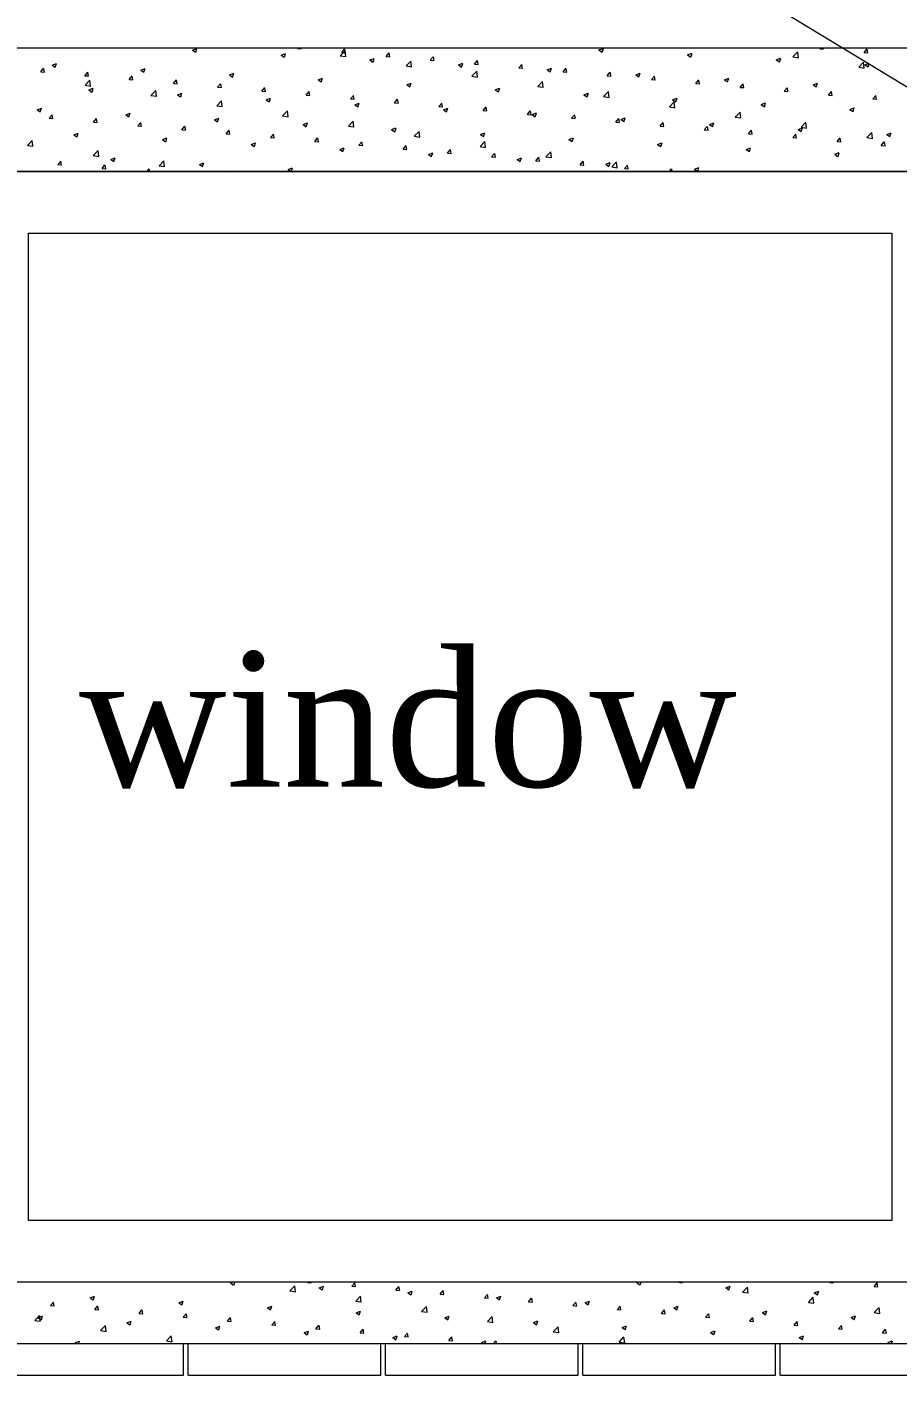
# Model space of a CAD drawing. Header units: metres. Extents: x -5144 to -5005, y 5368 to 5469.
# Drawn here: x -5127.277 to -5125.247, y 5372.801 to 5375.944 of the extents above; entities that cross this region are included whole.
import ezdxf

# ---------------------------------------------------------------- set-up
doc = ezdxf.new("R2010")
doc.units = ezdxf.units.M
doc.header["$MEASUREMENT"] = 0
doc.styles.add('stylus', font='times.ttf')

# ---------------------------------------------------------------- blocks, each defined once
blk = doc.blocks.new('A$C056461E0')
at = {"lineweight": 20}
for p, q in [((16.2386, 5.6799), (16.9496, 5.2482)), ((14.9515, 1.9884), (14.9515, 2.0689)), ((14.9635, 1.9884), (14.9635, 2.0689)), ((15.4627, 1.9884), (15.4627, 2.0689)), ((15.4747, 1.9884), (15.4747, 2.0689)), ((15.974, 1.9884), (15.974, 2.0689)), ((15.986, 1.9884), (15.986, 2.0689)), ((16.4852, 1.9884), (16.4852, 2.0689)), ((16.4972, 1.9884), (16.4972, 2.0689)), ((14.4522, 1.9884), (14.9515, 1.9884)), ((14.9635, 1.9884), (15.4627, 1.9884)), ((15.4747, 1.9884), (15.974, 1.9884)), ((15.986, 1.9884), (16.4852, 1.9884)), ((16.4972, 1.9884), (16.9965, 1.9884))]:
    blk.add_line(p, q, dxfattribs=at)
at = {"lineweight": 5}
for p, q in [((18.5025, 5.424), (12.8344, 5.424)), ((14.9752, 5.4188), (14.9864, 5.4231)), ((14.9752, 5.4188), (14.9832, 5.4135)), ((14.9834, 5.4133), (14.9866, 5.423)), ((15.2048, 5.4061), (15.216, 5.4103)), ((15.2472, 5.4228), (15.2483, 5.424)), ((15.2472, 5.4228), (15.2567, 5.4219)), ((15.2569, 5.4217), (15.2565, 5.424)), ((15.3577, 5.4042), (15.3701, 5.4172)), ((15.3618, 5.4127), (15.3695, 5.4219)), ((15.3618, 5.4127), (15.3713, 5.4119)), ((15.3715, 5.4117), (15.3697, 5.4217)), ((15.3721, 5.4018), (15.3703, 5.417)), ((15.4764, 5.4027), (15.4841, 5.4119)), ((15.4861, 5.4017), (15.4843, 5.4117)), ((16.0279, 5.4192), (16.0391, 5.4235)), ((16.0279, 5.4192), (16.0359, 5.4138)), ((16.036, 5.4137), (16.0393, 5.4233)), ((16.2575, 5.4064), (16.2687, 5.4107)), ((16.2656, 5.4009), (16.2689, 5.4105)), ((16.5301, 5.4012), (16.5425, 5.4141)), ((16.5445, 5.3988), (16.5427, 5.414)), ((16.6002, 5.4226), (16.6014, 5.424)), ((16.6002, 5.4226), (16.6097, 5.4218)), ((16.6099, 5.4216), (16.6095, 5.424)), ((16.7148, 5.4126), (16.7225, 5.4218)), ((16.7148, 5.4126), (16.7243, 5.4118)), ((16.7245, 5.4116), (16.7226, 5.4216)), ((14.6114, 5.3801), (14.6226, 5.3844)), ((14.6114, 5.3801), (14.6193, 5.3748)), ((14.6195, 5.3746), (14.6227, 5.3842)), ((15.2048, 5.4061), (15.2128, 5.4007)), ((15.213, 5.4005), (15.2162, 5.4102)), ((15.3577, 5.4042), (15.3719, 5.402)), ((15.4344, 5.3933), (15.4456, 5.3976)), ((15.4344, 5.3933), (15.4424, 5.3879)), ((15.4426, 5.3877), (15.4458, 5.3974)), ((15.4764, 5.4027), (15.4859, 5.4019)), ((15.5282, 5.3778), (15.5406, 5.3907)), ((15.5282, 5.3778), (15.5424, 5.3756)), ((15.5426, 5.3754), (15.5408, 5.3906)), ((15.591, 5.3927), (15.5987, 5.4019)), ((15.591, 5.3927), (15.6005, 5.3918)), ((15.6007, 5.3917), (15.5989, 5.4017)), ((15.6641, 5.3805), (15.6752, 5.3848)), ((15.6641, 5.3805), (15.672, 5.3751)), ((15.6722, 5.3749), (15.6754, 5.3846)), ((15.7056, 5.3827), (15.7133, 5.3918)), ((15.7056, 5.3827), (15.7151, 5.3818)), ((15.7153, 5.3816), (15.7135, 5.3917)), ((15.8202, 5.3726), (15.8279, 5.3818)), ((15.8299, 5.3716), (15.8281, 5.3816)), ((16.2575, 5.4064), (16.2655, 5.401)), ((16.4871, 5.3936), (16.4983, 5.3979)), ((16.4871, 5.3936), (16.4951, 5.3882)), ((16.4952, 5.3881), (16.4985, 5.3977)), ((16.5301, 5.4012), (16.5443, 5.399)), ((16.7006, 5.3747), (16.713, 5.3877)), ((16.715, 5.3723), (16.7132, 5.3875)), ((16.7167, 5.3808), (16.7279, 5.3851)), ((16.7167, 5.3808), (16.7247, 5.3754)), ((16.7249, 5.3753), (16.7281, 5.3849)), ((14.5818, 5.3627), (14.5895, 5.3719)), ((14.5818, 5.3627), (14.5913, 5.3619)), ((14.5915, 5.3617), (14.5897, 5.3717)), ((14.6964, 5.3527), (14.7041, 5.3619)), ((14.6964, 5.3527), (14.7059, 5.3519)), ((14.6968, 5.3279), (14.7093, 5.3409)), ((14.7061, 5.3517), (14.7043, 5.3617)), ((14.7112, 5.3255), (14.7094, 5.3407)), ((14.811, 5.3427), (14.8187, 5.3519)), ((14.811, 5.3427), (14.8205, 5.3418)), ((14.8207, 5.3417), (14.8189, 5.3517)), ((14.841, 5.3673), (14.8522, 5.3716)), ((14.841, 5.3673), (14.8489, 5.362)), ((14.8491, 5.3618), (14.8524, 5.3714)), ((14.9256, 5.3327), (14.9333, 5.3418)), ((14.9353, 5.3317), (14.9335, 5.3417)), ((15.0706, 5.3545), (15.0818, 5.3588)), ((15.0706, 5.3545), (15.0785, 5.3492)), ((15.0787, 5.349), (15.082, 5.3586)), ((15.3002, 5.3417), (15.3114, 5.346)), ((15.3002, 5.3417), (15.3082, 5.3364)), ((15.3083, 5.3362), (15.3116, 5.3459)), ((15.6987, 5.3513), (15.7112, 5.3643)), ((15.6987, 5.3513), (15.7129, 5.3491)), ((15.7131, 5.3489), (15.7113, 5.3641)), ((15.8202, 5.3726), (15.8297, 5.3718)), ((15.8937, 5.3677), (15.9049, 5.372)), ((15.8937, 5.3677), (15.9016, 5.3623)), ((15.9018, 5.3621), (15.905, 5.3718)), ((15.9348, 5.3626), (15.9425, 5.3718)), ((15.9348, 5.3626), (15.9443, 5.3618)), ((15.9445, 5.3616), (15.9426, 5.3716)), ((16.0494, 5.3526), (16.0571, 5.3618)), ((16.0494, 5.3526), (16.0589, 5.3517)), ((16.0591, 5.3516), (16.0572, 5.3616)), ((16.1233, 5.3549), (16.1345, 5.3592)), ((16.1233, 5.3549), (16.1312, 5.3495)), ((16.1314, 5.3493), (16.1346, 5.359)), ((16.164, 5.3425), (16.1717, 5.3517)), ((16.164, 5.3425), (16.1735, 5.3417)), ((16.1737, 5.3415), (16.1718, 5.3516)), ((16.2786, 5.3325), (16.2863, 5.3417)), ((16.2883, 5.3315), (16.2864, 5.3415)), ((16.3529, 5.3421), (16.3641, 5.3464)), ((16.3529, 5.3421), (16.3608, 5.3367)), ((16.361, 5.3365), (16.3642, 5.3462)), ((16.7006, 5.3747), (16.7148, 5.3725)), ((14.6968, 5.3279), (14.711, 5.3257)), ((14.7068, 5.3158), (14.7179, 5.3201)), ((14.7068, 5.3158), (14.7147, 5.3104)), ((14.7149, 5.3103), (14.7181, 5.3199)), ((14.8673, 5.3015), (14.8798, 5.3144)), ((14.8817, 5.2991), (14.88, 5.3143)), ((14.9256, 5.3327), (14.9351, 5.3318)), ((14.9364, 5.303), (14.9475, 5.3073)), ((14.9445, 5.2975), (14.9477, 5.3071)), ((15.0402, 5.3226), (15.0479, 5.3318)), ((15.0402, 5.3226), (15.0497, 5.3218)), ((15.0499, 5.3216), (15.0481, 5.3316)), ((15.1548, 5.3126), (15.1625, 5.3218)), ((15.1548, 5.3126), (15.1643, 5.3118)), ((15.1645, 5.3116), (15.1626, 5.3216)), ((15.2694, 5.3026), (15.2771, 5.3118)), ((15.2791, 5.3016), (15.2772, 5.3116)), ((15.5298, 5.3289), (15.541, 5.3332)), ((15.5298, 5.3289), (15.5378, 5.3236)), ((15.5379, 5.3234), (15.5412, 5.3331)), ((15.7594, 5.3161), (15.7706, 5.3204)), ((15.7594, 5.3161), (15.7674, 5.3108)), ((15.7675, 5.3106), (15.7708, 5.3203)), ((15.8692, 5.3249), (15.8817, 5.3378)), ((15.8692, 5.3249), (15.8834, 5.3227)), ((15.8836, 5.3225), (15.8818, 5.3377)), ((15.989, 5.3033), (16.0002, 5.3076)), ((15.9972, 5.2978), (16.0004, 5.3075)), ((16.0397, 5.2984), (16.0522, 5.3114)), ((16.0541, 5.296), (16.0524, 5.3112)), ((16.2786, 5.3325), (16.2881, 5.3317)), ((16.3932, 5.3225), (16.4009, 5.3317)), ((16.3932, 5.3225), (16.4027, 5.3217)), ((16.4029, 5.3215), (16.401, 5.3315)), ((16.5077, 5.3125), (16.5154, 5.3216)), ((16.5077, 5.3125), (16.5173, 5.3116)), ((16.5175, 5.3115), (16.5156, 5.3215)), ((16.5825, 5.3293), (16.5937, 5.3336)), ((16.5825, 5.3293), (16.5904, 5.3239)), ((16.5906, 5.3237), (16.5939, 5.3334)), ((16.6223, 5.3024), (16.63, 5.3116)), ((16.6321, 5.3014), (16.6302, 5.3115)), ((14.8673, 5.3015), (14.8815, 5.2993)), ((14.9364, 5.303), (14.9443, 5.2976)), ((15.0378, 5.275), (15.0503, 5.288)), ((15.0378, 5.275), (15.0521, 5.2728)), ((15.0522, 5.2726), (15.0505, 5.2878)), ((15.166, 5.2902), (15.1772, 5.2945)), ((15.166, 5.2902), (15.1739, 5.2848)), ((15.1741, 5.2847), (15.1773, 5.2943)), ((15.2694, 5.3026), (15.2789, 5.3017)), ((15.384, 5.2926), (15.3917, 5.3017)), ((15.384, 5.2926), (15.3935, 5.2917)), ((15.3937, 5.2915), (15.3918, 5.3016)), ((15.3956, 5.2774), (15.4068, 5.2817)), ((15.3956, 5.2774), (15.4035, 5.272)), ((15.4037, 5.2719), (15.4069, 5.2815)), ((15.4986, 5.2825), (15.5063, 5.2917)), ((15.4986, 5.2825), (15.5081, 5.2817)), ((15.5083, 5.2815), (15.5064, 5.2915)), ((15.6132, 5.2725), (15.6209, 5.2817)), ((15.6132, 5.2725), (15.6227, 5.2717)), ((15.6229, 5.2715), (15.621, 5.2815)), ((15.7277, 5.2625), (15.7354, 5.2717)), ((15.7375, 5.2615), (15.7356, 5.2715)), ((15.989, 5.3033), (15.997, 5.298)), ((16.0397, 5.2984), (16.0539, 5.2962)), ((16.2102, 5.272), (16.2227, 5.2849)), ((16.2102, 5.272), (16.2245, 5.2698)), ((16.2186, 5.2905), (16.2298, 5.2948)), ((16.2186, 5.2905), (16.2266, 5.2852)), ((16.2246, 5.2696), (16.2229, 5.2848)), ((16.2268, 5.285), (16.23, 5.2947)), ((16.4482, 5.2777), (16.4594, 5.282)), ((16.4482, 5.2777), (16.4562, 5.2724)), ((16.4564, 5.2722), (16.4596, 5.2819)), ((16.6223, 5.3024), (16.6319, 5.3016)), ((16.7369, 5.2924), (16.7446, 5.3016)), ((16.7369, 5.2924), (16.7465, 5.2916)), ((16.7467, 5.2914), (16.7448, 5.3014)), ((14.5725, 5.2643), (14.5837, 5.2686)), ((14.5725, 5.2643), (14.5805, 5.2589)), ((14.5806, 5.2587), (14.5839, 5.2684)), ((14.604, 5.2426), (14.6117, 5.2517)), ((14.604, 5.2426), (14.6135, 5.2417)), ((14.6137, 5.2416), (14.6118, 5.2516)), ((14.7186, 5.2325), (14.7263, 5.2417)), ((14.7283, 5.2315), (14.7264, 5.2415)), ((14.8021, 5.2515), (14.8133, 5.2558)), ((14.8021, 5.2515), (14.8101, 5.2461)), ((14.8102, 5.2459), (14.8135, 5.2556)), ((15.0317, 5.2387), (15.0429, 5.243)), ((15.0317, 5.2387), (15.0397, 5.2333)), ((15.0398, 5.2331), (15.0431, 5.2428)), ((15.2084, 5.2486), (15.2208, 5.2615)), ((15.2084, 5.2486), (15.2226, 5.2464)), ((15.2227, 5.2462), (15.221, 5.2614)), ((15.6252, 5.2646), (15.6364, 5.2689)), ((15.6252, 5.2646), (15.6331, 5.2592)), ((15.6333, 5.2591), (15.6365, 5.2687)), ((15.7277, 5.2625), (15.7373, 5.2616)), ((15.8423, 5.2524), (15.85, 5.2616)), ((15.8423, 5.2524), (15.8519, 5.2516)), ((15.8521, 5.2514), (15.8502, 5.2615)), ((15.8548, 5.2518), (15.866, 5.2561)), ((15.8548, 5.2518), (15.8627, 5.2464)), ((15.8629, 5.2463), (15.8662, 5.2559)), ((15.9569, 5.2424), (15.9646, 5.2516)), ((15.9569, 5.2424), (15.9665, 5.2416)), ((15.9667, 5.2414), (15.9648, 5.2514)), ((16.0715, 5.2324), (16.0792, 5.2416)), ((16.0813, 5.2314), (16.0794, 5.2414)), ((16.0844, 5.239), (16.0956, 5.2433)), ((16.0844, 5.239), (16.0923, 5.2337)), ((16.0925, 5.2335), (16.0958, 5.2431)), ((16.3808, 5.2455), (16.3932, 5.2585)), ((16.3808, 5.2455), (16.395, 5.2433)), ((16.3951, 5.2432), (16.3934, 5.2583)), ((16.6779, 5.265), (16.689, 5.2692)), ((16.6779, 5.265), (16.6858, 5.2596)), ((16.686, 5.2594), (16.6892, 5.2691)), ((14.6679, 5.1999), (14.6791, 5.2042)), ((14.676, 5.1944), (14.6792, 5.2041)), ((14.7186, 5.2325), (14.7281, 5.2317)), ((14.8331, 5.2225), (14.8409, 5.2317)), ((14.8331, 5.2225), (14.8427, 5.2217)), ((14.8429, 5.2215), (14.841, 5.2315)), ((14.9477, 5.2125), (14.9554, 5.2217)), ((14.9477, 5.2125), (14.9573, 5.2116)), ((14.9575, 5.2115), (14.9556, 5.2215)), ((15.0623, 5.2025), (15.07, 5.2116)), ((15.0623, 5.2025), (15.0719, 5.2016)), ((15.0721, 5.2014), (15.0702, 5.2115)), ((15.1769, 5.1924), (15.1846, 5.2016)), ((15.1867, 5.1914), (15.1848, 5.2014)), ((15.2613, 5.2259), (15.2725, 5.2302)), ((15.2613, 5.2259), (15.2693, 5.2205)), ((15.2695, 5.2203), (15.2727, 5.23)), ((15.3789, 5.2221), (15.3913, 5.2351)), ((15.3789, 5.2221), (15.3931, 5.2199)), ((15.3933, 5.2197), (15.3915, 5.2349)), ((15.4909, 5.2131), (15.5021, 5.2174)), ((15.4909, 5.2131), (15.4989, 5.2077)), ((15.4991, 5.2075), (15.5023, 5.2172)), ((15.5494, 5.1957), (15.5618, 5.2086)), ((15.5638, 5.1933), (15.562, 5.2085)), ((15.7206, 5.2003), (15.7317, 5.2046)), ((15.7287, 5.1947), (15.7319, 5.2044)), ((16.0715, 5.2324), (16.0811, 5.2316)), ((16.1861, 5.2224), (16.1938, 5.2316)), ((16.1861, 5.2224), (16.1957, 5.2215)), ((16.1959, 5.2214), (16.194, 5.2314)), ((16.3007, 5.2123), (16.3084, 5.2215)), ((16.3007, 5.2123), (16.3103, 5.2115)), ((16.3104, 5.2113), (16.3086, 5.2214)), ((16.314, 5.2262), (16.3252, 5.2305)), ((16.314, 5.2262), (16.322, 5.2209)), ((16.3221, 5.2207), (16.3254, 5.2303)), ((16.4153, 5.2023), (16.423, 5.2115)), ((16.4153, 5.2023), (16.4249, 5.2015)), ((16.425, 5.2013), (16.4232, 5.2113)), ((16.5299, 5.1923), (16.5376, 5.2015)), ((16.5396, 5.1913), (16.5378, 5.2013)), ((16.5436, 5.2134), (16.5548, 5.2177)), ((16.5436, 5.2134), (16.5516, 5.2081)), ((16.5513, 5.2191), (16.5637, 5.2321)), ((16.5513, 5.2191), (16.5655, 5.2169)), ((16.5517, 5.2079), (16.555, 5.2175)), ((16.5657, 5.2167), (16.5639, 5.2319)), ((16.7218, 5.1926), (16.7342, 5.2056)), ((16.7362, 5.1903), (16.7344, 5.2054)), ((16.7732, 5.2006), (16.7844, 5.2049)), ((16.7813, 5.1951), (16.7846, 5.2048)), ((14.5475, 5.1723), (14.5599, 5.1852)), ((14.5475, 5.1723), (14.5617, 5.1701)), ((14.5619, 5.1699), (14.5601, 5.1851)), ((14.6679, 5.1999), (14.6758, 5.1946)), ((14.8975, 5.1871), (14.9087, 5.1914)), ((14.8975, 5.1871), (14.9054, 5.1818)), ((14.9056, 5.1816), (14.9088, 5.1913)), ((15.1271, 5.1743), (15.1383, 5.1786)), ((15.1271, 5.1743), (15.135, 5.169)), ((15.1352, 5.1688), (15.1385, 5.1785)), ((15.1769, 5.1924), (15.1865, 5.1916)), ((15.2915, 5.1824), (15.2992, 5.1916)), ((15.2915, 5.1824), (15.3011, 5.1816)), ((15.3013, 5.1814), (15.2994, 5.1914)), ((15.4061, 5.1724), (15.4138, 5.1816)), ((15.4061, 5.1724), (15.4157, 5.1715)), ((15.4159, 5.1714), (15.414, 5.1814)), ((15.5207, 5.1623), (15.5284, 5.1715)), ((15.5304, 5.1613), (15.5286, 5.1714)), ((15.5494, 5.1957), (15.5636, 5.1935)), ((15.7199, 5.1692), (15.7323, 5.1822)), ((15.7199, 5.1692), (15.7341, 5.167)), ((15.7206, 5.2003), (15.7285, 5.1949)), ((15.7343, 5.1669), (15.7325, 5.182)), ((15.9502, 5.1875), (15.9613, 5.1918)), ((15.9502, 5.1875), (15.9581, 5.1821)), ((15.9583, 5.182), (15.9615, 5.1916)), ((16.1798, 5.1747), (16.191, 5.179)), ((16.1798, 5.1747), (16.1877, 5.1693)), ((16.1879, 5.1692), (16.1911, 5.1788)), ((16.4094, 5.1619), (16.4206, 5.1662)), ((16.4175, 5.1564), (16.4207, 5.166)), ((16.5299, 5.1923), (16.5395, 5.1915)), ((16.6445, 5.1823), (16.6522, 5.1914)), ((16.6445, 5.1823), (16.6541, 5.1814)), ((16.6542, 5.1813), (16.6524, 5.1913)), ((16.7218, 5.1926), (16.736, 5.1904)), ((16.7591, 5.1722), (16.7668, 5.1814)), ((16.7591, 5.1722), (16.7687, 5.1714)), ((16.7688, 5.1712), (16.767, 5.1813)), ((16.7732, 5.2006), (16.7812, 5.1953)), ((14.6261, 5.1224), (14.6338, 5.1316)), ((14.6359, 5.1214), (14.634, 5.1314)), ((14.718, 5.1458), (14.7304, 5.1588)), ((14.718, 5.1458), (14.7322, 5.1436)), ((14.7324, 5.1435), (14.7306, 5.1586)), ((14.7632, 5.1356), (14.7744, 5.1399)), ((14.7632, 5.1356), (14.7712, 5.1302)), ((14.7714, 5.1301), (14.7746, 5.1397)), ((14.8885, 5.1194), (14.901, 5.1323)), ((14.9029, 5.117), (14.9011, 5.1322)), ((15.3567, 5.1615), (15.3679, 5.1658)), ((15.3567, 5.1615), (15.3646, 5.1562)), ((15.3648, 5.156), (15.3681, 5.1657)), ((15.5207, 5.1623), (15.5303, 5.1615)), ((15.5863, 5.1487), (15.5975, 5.153)), ((15.5863, 5.1487), (15.5943, 5.1434)), ((15.5944, 5.1432), (15.5977, 5.1529)), ((15.6353, 5.1523), (15.643, 5.1615)), ((15.6353, 5.1523), (15.6449, 5.1515)), ((15.645, 5.1513), (15.6432, 5.1613)), ((15.7499, 5.1423), (15.7576, 5.1515)), ((15.7499, 5.1423), (15.7595, 5.1415)), ((15.7596, 5.1413), (15.7578, 5.1513)), ((15.8159, 5.136), (15.8271, 5.1402)), ((15.8159, 5.136), (15.8239, 5.1306)), ((15.824, 5.1304), (15.8273, 5.1401)), ((15.8645, 5.1323), (15.8722, 5.1415)), ((15.8645, 5.1323), (15.8741, 5.1314)), ((15.8742, 5.1313), (15.8724, 5.1413)), ((15.8904, 5.1428), (15.9028, 5.1558)), ((15.8904, 5.1428), (15.9046, 5.1406)), ((15.9048, 5.1404), (15.903, 5.1556)), ((15.9791, 5.1222), (15.9868, 5.1314)), ((15.9888, 5.1212), (15.987, 5.1313)), ((16.4094, 5.1619), (16.4173, 5.1565)), ((16.639, 5.1491), (16.6502, 5.1534)), ((16.639, 5.1491), (16.6469, 5.1437)), ((16.6471, 5.1436), (16.6503, 5.1532)), ((18.5025, 5.1045), (12.8344, 5.1045)), ((14.3903, 5.1045), (16.9466, 5.1045)), ((14.6261, 5.1224), (14.6357, 5.1215)), ((14.7407, 5.1124), (14.7484, 5.1215)), ((14.7407, 5.1124), (14.7503, 5.1115)), ((14.7504, 5.1113), (14.7486, 5.1214)), ((14.8571, 5.1045), (14.863, 5.1115)), ((14.8645, 5.1045), (14.8632, 5.1113)), ((14.8885, 5.1194), (14.9027, 5.1172)), ((14.9929, 5.1228), (15.004, 5.1271)), ((14.9929, 5.1228), (15.0008, 5.1174)), ((15.001, 5.1173), (15.0042, 5.1269)), ((15.0701, 5.1045), (15.0715, 5.1059)), ((15.0718, 5.1045), (15.0716, 5.1057)), ((15.2225, 5.11), (15.2336, 5.1143)), ((15.2225, 5.11), (15.2304, 5.1047)), ((15.2306, 5.1045), (15.2338, 5.1141)), ((15.9791, 5.1222), (15.9887, 5.1214)), ((16.0455, 5.1232), (16.0567, 5.1275)), ((16.0455, 5.1232), (16.0535, 5.1178)), ((16.0536, 5.1176), (16.0569, 5.1273)), ((16.0609, 5.1163), (16.0734, 5.1293)), ((16.0609, 5.1163), (16.0751, 5.1141)), ((16.0753, 5.114), (16.0735, 5.1291)), ((16.0937, 5.1122), (16.1014, 5.1214)), ((16.0937, 5.1122), (16.1033, 5.1114)), ((16.1034, 5.1112), (16.1016, 5.1212)), ((16.2102, 5.1045), (16.216, 5.1114)), ((16.2174, 5.1045), (16.2162, 5.1112)), ((16.2751, 5.1104), (16.2863, 5.1147)), ((16.2751, 5.1104), (16.2831, 5.105)), ((16.2833, 5.1048), (16.2865, 5.1145)), ((14.55, 2.3884), (14.55, 4.9447)), ((14.55, 4.9447), (16.7868, 4.9447)), ((16.7868, 4.9447), (16.7868, 2.3884)), ((16.7868, 2.3884), (14.55, 2.3884)), ((16.9466, 2.2287), (14.3903, 2.2287)), ((15.0737, 2.2268), (15.0786, 2.2287)), ((15.0737, 2.2268), (15.0816, 2.2214)), ((15.0818, 2.2212), (15.0843, 2.2287)), ((15.2274, 2.2061), (15.2399, 2.2191)), ((15.2274, 2.2061), (15.2416, 2.2039)), ((15.2418, 2.2038), (15.24, 2.2189)), ((15.2728, 2.2281), (15.2732, 2.2287)), ((15.2728, 2.2281), (15.2823, 2.2273)), ((15.2825, 2.2271), (15.2822, 2.2287)), ((15.3033, 2.214), (15.3145, 2.2183)), ((15.3033, 2.214), (15.3112, 2.2086)), ((15.3114, 2.2084), (15.3146, 2.2181)), ((15.3874, 2.2181), (15.3951, 2.2273)), ((15.3874, 2.2181), (15.3969, 2.2173)), ((15.3971, 2.2171), (15.3952, 2.2271)), ((15.5019, 2.2081), (15.5096, 2.2172)), ((15.5019, 2.2081), (15.5115, 2.2072)), ((15.5117, 2.2071), (15.5098, 2.2171)), ((15.5329, 2.2012), (15.5441, 2.2055)), ((15.5329, 2.2012), (15.5408, 2.1958)), ((15.541, 2.1956), (15.5442, 2.2053)), ((15.6165, 2.198), (15.6242, 2.2072)), ((15.6263, 2.197), (15.6244, 2.207)), ((16.1263, 2.2271), (16.1304, 2.2287)), ((16.1263, 2.2271), (16.1343, 2.2217)), ((16.1345, 2.2216), (16.1368, 2.2287)), ((16.235, 2.2287), (16.2435, 2.2273)), ((16.2437, 2.2272), (16.2435, 2.2287)), ((16.356, 2.2143), (16.3671, 2.2186)), ((16.356, 2.2143), (16.3639, 2.2089)), ((16.3641, 2.2088), (16.3673, 2.2184)), ((16.3998, 2.2031), (16.4123, 2.2161)), ((16.3998, 2.2031), (16.414, 2.2009)), ((16.4142, 2.2007), (16.4124, 2.2159)), ((16.5856, 2.2015), (16.5967, 2.2058)), ((16.5856, 2.2015), (16.5935, 2.1961)), ((16.5937, 2.196), (16.5969, 2.2056)), ((16.6257, 2.228), (16.6263, 2.2287)), ((16.6257, 2.228), (16.6353, 2.2271)), ((16.6355, 2.227), (16.6351, 2.2287)), ((16.7403, 2.218), (16.748, 2.2271)), ((16.7403, 2.218), (16.7499, 2.2171)), ((16.7501, 2.2169), (16.7482, 2.227)), ((14.6073, 2.1681), (14.6151, 2.1773)), ((14.6073, 2.1681), (14.6169, 2.1673)), ((14.6171, 2.1671), (14.6152, 2.1771)), ((14.7098, 2.188), (14.721, 2.1923)), ((14.7098, 2.188), (14.7178, 2.1827)), ((14.7179, 2.1825), (14.7212, 2.1921)), ((14.7219, 2.1581), (14.7296, 2.1672)), ((14.7317, 2.1571), (14.7298, 2.1671)), ((14.9394, 2.1752), (14.9506, 2.1795)), ((14.9394, 2.1752), (14.9474, 2.1699)), ((14.9476, 2.1697), (14.9508, 2.1793)), ((15.169, 2.1624), (15.1802, 2.1667)), ((15.1772, 2.1569), (15.1804, 2.1666)), ((15.3979, 2.1797), (15.4104, 2.1926)), ((15.3979, 2.1797), (15.4121, 2.1775)), ((15.4123, 2.1773), (15.4106, 2.1925)), ((15.5684, 2.1532), (15.5809, 2.1662)), ((15.5828, 2.1509), (15.5811, 2.166)), ((15.6165, 2.198), (15.6261, 2.1972)), ((15.7311, 2.188), (15.7388, 2.1972)), ((15.7311, 2.188), (15.7407, 2.1872)), ((15.7409, 2.187), (15.739, 2.197)), ((15.7625, 2.1884), (15.7737, 2.1927)), ((15.7625, 2.1884), (15.7704, 2.183)), ((15.7706, 2.1828), (15.7739, 2.1925)), ((15.8457, 2.178), (15.8534, 2.1872)), ((15.8457, 2.178), (15.8553, 2.1771)), ((15.8555, 2.177), (15.8536, 2.187)), ((15.9603, 2.168), (15.968, 2.1771)), ((15.9603, 2.168), (15.9699, 2.1671)), ((15.9701, 2.167), (15.9682, 2.177)), ((15.9921, 2.1756), (16.0033, 2.1799)), ((15.9921, 2.1756), (16.0001, 2.1702)), ((16.0002, 2.17), (16.0035, 2.1797)), ((16.0749, 2.1579), (16.0826, 2.1671)), ((16.0846, 2.1569), (16.0828, 2.1669)), ((16.2217, 2.1628), (16.2329, 2.1671)), ((16.2298, 2.1572), (16.2331, 2.1669)), ((16.5703, 2.1766), (16.5828, 2.1896)), ((16.5703, 2.1766), (16.5845, 2.1744)), ((16.5847, 2.1743), (16.583, 2.1894)), ((14.5666, 2.1298), (14.579, 2.1428)), ((14.5666, 2.1298), (14.5808, 2.1276)), ((14.5756, 2.1365), (14.5868, 2.1408)), ((14.5756, 2.1365), (14.5835, 2.1311)), ((14.5809, 2.1275), (14.5792, 2.1426)), ((14.5837, 2.131), (14.5869, 2.1406)), ((14.7219, 2.1581), (14.7315, 2.1572)), ((14.8365, 2.148), (14.8442, 2.1572)), ((14.8365, 2.148), (14.8461, 2.1472)), ((14.8463, 2.147), (14.8444, 2.157)), ((14.9511, 2.138), (14.9588, 2.1472)), ((14.9511, 2.138), (14.9607, 2.1372)), ((14.9609, 2.137), (14.959, 2.147)), ((15.0657, 2.128), (15.0734, 2.1372)), ((15.0755, 2.127), (15.0736, 2.137)), ((15.169, 2.1624), (15.177, 2.1571)), ((15.3986, 2.1496), (15.4098, 2.1539)), ((15.3986, 2.1496), (15.4066, 2.1443)), ((15.4068, 2.1441), (15.41, 2.1538)), ((15.5684, 2.1532), (15.5827, 2.151)), ((15.6283, 2.1368), (15.6394, 2.1411)), ((15.6283, 2.1368), (15.6362, 2.1315)), ((15.6364, 2.1313), (15.6396, 2.141)), ((15.739, 2.1268), (15.7514, 2.1398)), ((15.7533, 2.1244), (15.7516, 2.1396)), ((16.0749, 2.1579), (16.0845, 2.1571)), ((16.1895, 2.1479), (16.1972, 2.1571)), ((16.1895, 2.1479), (16.1991, 2.1471)), ((16.1992, 2.1469), (16.1974, 2.1569)), ((16.2217, 2.1628), (16.2297, 2.1574)), ((16.3041, 2.1379), (16.3118, 2.1471)), ((16.3041, 2.1379), (16.3137, 2.137)), ((16.3138, 2.1369), (16.312, 2.1469)), ((16.4187, 2.1279), (16.4264, 2.137)), ((16.4284, 2.1268), (16.4266, 2.1369)), ((16.4513, 2.15), (16.4625, 2.1543)), ((16.4513, 2.15), (16.4593, 2.1446)), ((16.4594, 2.1444), (16.4627, 2.1541)), ((16.6809, 2.1372), (16.6921, 2.1415)), ((16.6809, 2.1372), (16.6889, 2.1318)), ((16.6891, 2.1317), (16.6923, 2.1413)), ((16.7408, 2.1502), (16.7533, 2.1632)), ((16.7408, 2.1502), (16.7551, 2.148)), ((16.7552, 2.1478), (16.7535, 2.163)), ((14.7371, 2.1034), (14.7495, 2.1164)), ((14.7371, 2.1034), (14.7513, 2.1012)), ((14.7515, 2.101), (14.7497, 2.1162)), ((14.8052, 2.1237), (14.8164, 2.128)), ((14.8052, 2.1237), (14.8131, 2.1183)), ((14.8133, 2.1182), (14.8166, 2.1278)), ((15.0348, 2.1109), (15.046, 2.1152)), ((15.0348, 2.1109), (15.0427, 2.1055)), ((15.0429, 2.1054), (15.0462, 2.115)), ((15.0657, 2.128), (15.0753, 2.1272)), ((15.1803, 2.118), (15.188, 2.1271)), ((15.1803, 2.118), (15.1899, 2.1171)), ((15.1901, 2.117), (15.1882, 2.127)), ((15.2644, 2.0981), (15.2756, 2.1024)), ((15.2644, 2.0981), (15.2724, 2.0927)), ((15.2725, 2.0926), (15.2758, 2.1022)), ((15.2949, 2.1079), (15.3026, 2.1171)), ((15.2949, 2.1079), (15.3045, 2.1071)), ((15.3046, 2.1069), (15.3028, 2.1169)), ((15.4095, 2.0979), (15.4172, 2.1071)), ((15.4095, 2.0979), (15.4191, 2.0971)), ((15.4192, 2.0969), (15.4174, 2.1069)), ((15.5241, 2.0879), (15.5318, 2.0971)), ((15.5338, 2.0869), (15.532, 2.0969)), ((15.739, 2.1268), (15.7532, 2.1246)), ((15.8579, 2.124), (15.8691, 2.1283)), ((15.8579, 2.124), (15.8658, 2.1187)), ((15.866, 2.1185), (15.8692, 2.1282)), ((15.9095, 2.1003), (15.9219, 2.1133)), ((15.9095, 2.1003), (15.9237, 2.0981)), ((15.9239, 2.098), (15.9221, 2.1131)), ((16.0875, 2.1112), (16.0987, 2.1155)), ((16.0875, 2.1112), (16.0954, 2.1059)), ((16.0956, 2.1057), (16.0988, 2.1154)), ((16.3171, 2.0984), (16.3283, 2.1027)), ((16.3171, 2.0984), (16.325, 2.0931)), ((16.3252, 2.0929), (16.3284, 2.1026)), ((16.4187, 2.1279), (16.4283, 2.127)), ((16.5333, 2.1178), (16.541, 2.127)), ((16.5333, 2.1178), (16.5429, 2.117)), ((16.543, 2.1168), (16.5412, 2.1268)), ((16.6479, 2.1078), (16.6556, 2.117)), ((16.6479, 2.1078), (16.6575, 2.107)), ((16.6576, 2.1068), (16.6558, 2.1168)), ((16.7625, 2.0978), (16.7702, 2.107)), ((16.7625, 2.0978), (16.772, 2.0969)), ((16.7722, 2.0968), (16.7704, 2.1068)), ((17.1063, 2.0689), (14.2305, 2.0689)), ((14.6709, 2.0722), (14.6821, 2.0765)), ((14.6709, 2.0722), (14.6758, 2.0689)), ((14.6798, 2.0689), (14.6823, 2.0763)), ((14.9076, 2.0769), (14.92, 2.0899)), ((14.9076, 2.0769), (14.9218, 2.0747)), ((14.922, 2.0746), (14.9202, 2.0897)), ((15.494, 2.0853), (15.5052, 2.0896)), ((15.494, 2.0853), (15.502, 2.0799)), ((15.5021, 2.0798), (15.5054, 2.0894)), ((15.5241, 2.0879), (15.5337, 2.087)), ((15.6387, 2.0779), (15.6464, 2.087)), ((15.6387, 2.0779), (15.6483, 2.077)), ((15.6484, 2.0769), (15.6466, 2.0869)), ((15.7236, 2.0725), (15.7348, 2.0768)), ((15.7236, 2.0725), (15.729, 2.0689)), ((15.7324, 2.0689), (15.735, 2.0766)), ((15.7542, 2.0689), (15.761, 2.077)), ((15.7627, 2.0689), (15.7612, 2.0768)), ((16.08, 2.0739), (16.0924, 2.0869)), ((16.08, 2.0739), (16.0942, 2.0717)), ((16.0944, 2.0715), (16.0926, 2.0867)), ((16.5467, 2.0857), (16.5579, 2.0899)), ((16.5467, 2.0857), (16.5546, 2.0803)), ((16.5548, 2.0801), (16.558, 2.0898)), ((16.7763, 2.0729), (16.7875, 2.0772)), ((16.7763, 2.0729), (16.7822, 2.0689)), ((16.7849, 2.0689), (16.7877, 2.077))]:
    blk.add_line(p, q, dxfattribs=at)
at = {"lineweight": 5, "style": 'stylus'}
blk.add_text('window', height=0.35, dxfattribs=at).set_placement((14.6813, 3.5118))

msp = doc.modelspace()

# ---------------------------------------------------------------- block references
at = {"ltscale": 0.1, "xscale": 0.9005119017427109, "yscale": 0.9005119017427109, "zscale": 0.9005119017427109}
msp.add_blockref('A$C056461E0', (-5140.3756, 5371.0107), dxfattribs=at)

doc.saveas('drawing.dxf')
